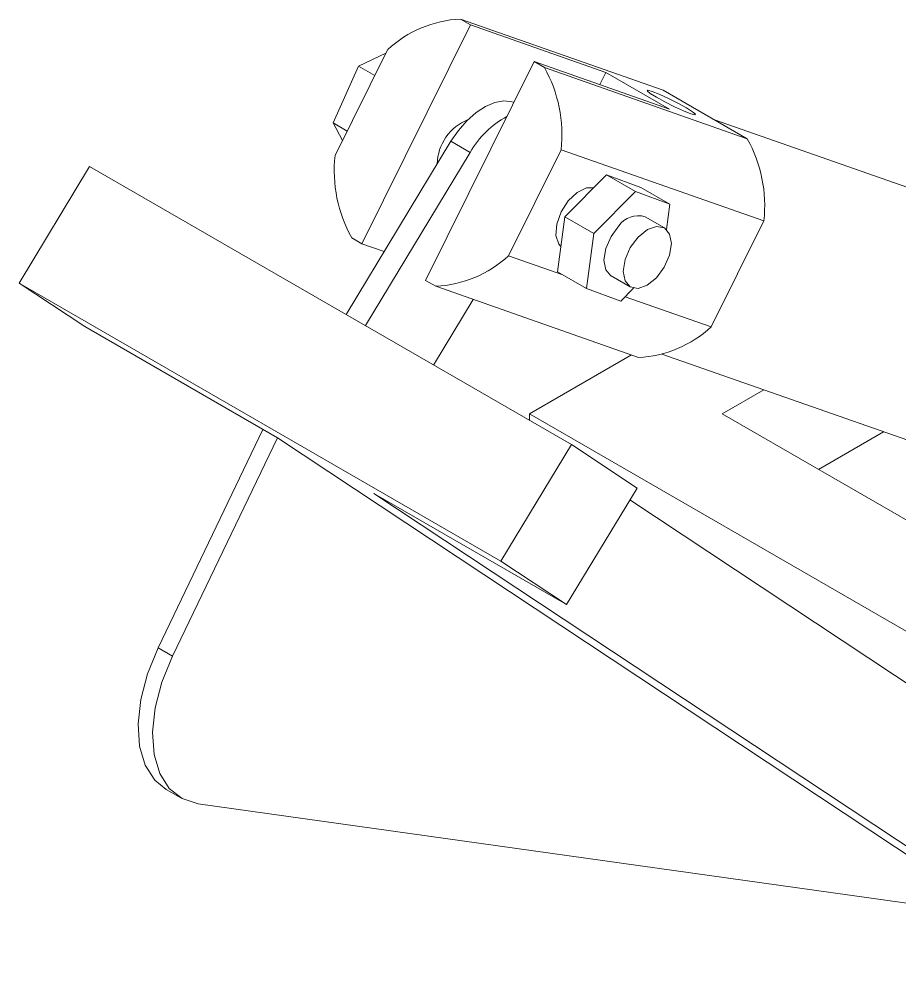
# Model space of a CAD drawing. Header units: millimetres. Extents: x 127 to 2222, y 23 to 864.
# Drawn here: x 1677.27 to 1709.59, y 140 to 174.98 of the extents above; entities that cross this region are included whole.
import ezdxf

# ---------------------------------------------------------------- set-up
doc = ezdxf.new("R2010")
doc.units = ezdxf.units.MM

msp = doc.modelspace()

# ---------------------------------------------------------------- linework, layer by layer
at = {"color": 7, "linetype": 'Continuous', "lineweight": 15}
for p, q in [((1693.465, 174.975), (1693.84, 174.759)), ((1700.905, 172.364), (1693.465, 174.975)), ((1689.852, 166.73), (1693.84, 174.759)), ((1693.84, 174.759), (1698.8, 173.018)), ((1688.865, 169.964), (1690.796, 173.852)), ((1689.732, 173.249), (1690.734, 173.728)), ((1688.796, 171.163), (1689.732, 173.249)), ((1689.732, 173.249), (1690.326, 172.906)), ((1692.186, 165.383), (1696.173, 173.412)), ((1696.173, 173.412), (1696.547, 173.196)), ((1701.133, 171.671), (1696.173, 173.412)), ((1703.988, 170.585), (1696.547, 173.196)), ((1698.576, 172.569), (1698.8, 173.018)), ((1698.8, 173.018), (1701.133, 171.671)), ((1700.905, 172.364), (1703.988, 170.585)), ((1688.796, 171.163), (1689.313, 170.865)), ((1689.139, 170.515), (1688.796, 171.163)), ((1722.569, 164.334), (1702.79, 171.276)), ((1693.117, 170.488), (1689.27, 164.13)), ((1693.824, 170.08), (1693.117, 170.488)), ((1693.824, 170.08), (1689.977, 163.722)), ((1697.16, 170.179), (1695.229, 166.29)), ((1704.6, 167.567), (1697.16, 170.179)), ((1679.859, 169.562), (1677.272, 165.286)), ((1697.537, 159.357), (1679.859, 169.562)), ((1698.825, 169.261), (1697.296, 167.719)), ((1698.825, 169.261), (1699.886, 168.649)), ((1700.085, 168.788), (1698.825, 169.261)), ((1699.886, 168.649), (1698.356, 167.106)), ((1701.146, 168.176), (1699.886, 168.649)), ((1700.085, 168.788), (1701.146, 168.176)), ((1701.022, 167.253), (1701.146, 168.176)), ((1697.296, 167.719), (1697.025, 165.703)), ((1697.296, 167.719), (1698.356, 167.106)), ((1700.948, 167.308), (1700.241, 167.716)), ((1704.6, 167.567), (1702.669, 163.678)), ((1689.852, 166.73), (1689.478, 166.946)), ((1698.356, 167.106), (1698.086, 165.091)), ((1689.852, 166.73), (1690.669, 166.443)), ((1697.218, 165.592), (1695.229, 166.29)), ((1697.025, 165.703), (1698.086, 165.091)), ((1698.991, 165.551), (1699.698, 165.143)), ((1694.949, 155.081), (1677.272, 165.286)), ((1677.272, 165.286), (1679.681, 163.69)), ((1692.56, 165.167), (1692.186, 165.383)), ((1700, 162.555), (1692.56, 165.167)), ((1698.086, 165.091), (1699.346, 164.618)), ((1699.346, 164.618), (1699.82, 165.096)), ((1702.669, 163.678), (1699.513, 164.786)), ((1693.935, 164.684), (1692.478, 162.277)), ((1686.752, 159.608), (1679.681, 163.69)), ((1695.996, 160.486), (1699.74, 162.647)), ((1700.858, 162.681), (1719.671, 156.078)), ((1703.067, 160.486), (1704.597, 161.369)), ((1695.996, 160.486), (1717.21, 148.24)), ((1695.996, 160.486), (1695.996, 160.247)), ((1703.067, 160.486), (1717.21, 152.322)), ((1682.37, 151.896), (1686.222, 159.914)), ((1686.222, 159.914), (1686.752, 159.608)), ((1682.9, 151.589), (1686.752, 159.608)), ((1713.257, 142.043), (1686.752, 159.608)), ((1706.604, 158.445), (1708.995, 159.825)), ((1697.537, 159.357), (1694.949, 155.081)), ((1697.537, 159.357), (1699.946, 157.76)), ((1699.946, 157.76), (1697.359, 153.484)), ((1697.359, 153.484), (1690.288, 157.567)), ((1716.792, 140.002), (1690.288, 157.567)), ((1719.38, 144.278), (1699.685, 157.329)), ((1694.949, 155.081), (1697.359, 153.484)), ((1682.37, 151.896), (1682.9, 151.589)), ((1682.674, 146.698), (1683.204, 146.392)), ((1713.257, 142.043), (1683.838, 146.177))]:
    msp.add_line(p, q, dxfattribs=at)
at = {"color": 7, "linetype": 'Continuous', "lineweight": 15, "flags": 128}
for points in [[(1701.914, 171.502), (1702.071, 171.459), (1702.096, 171.484), (1701.986, 171.575), (1701.758, 171.716), (1701.445, 171.887), (1701.096, 172.062), (1700.764, 172.213), (1700.499, 172.318), (1700.342, 172.361), (1700.317, 172.335), (1700.427, 172.245), (1700.655, 172.103), (1700.968, 171.932), (1701.317, 171.758), (1701.649, 171.607), (1701.914, 171.502)], [(1693.117, 170.488), (1693.392, 170.89), (1693.704, 171.246), (1694.038, 171.541), (1694.384, 171.766), (1694.728, 171.911), (1695.056, 171.971), (1695.355, 171.942), (1695.432, 171.919)], [(1698.351, 168.783), (1698.096, 168.777), (1697.752, 168.613), (1697.424, 168.304), (1697.159, 167.896), (1697, 167.45), (1696.969, 167.036), (1697.073, 166.716), (1697.149, 166.626)], [(1699.278, 167.382), (1698.991, 166.995), (1698.8, 166.554), (1698.732, 166.124), (1698.799, 165.772), (1698.99, 165.551), (1698.991, 165.551)], [(1700.66, 165.477), (1700.947, 165.863), (1701.139, 166.305), (1701.207, 166.734), (1701.14, 167.086), (1700.948, 167.307), (1700.662, 167.363), (1700.324, 167.246), (1699.985, 166.974), (1699.698, 166.587), (1699.507, 166.145), (1699.439, 165.716), (1699.506, 165.364), (1699.697, 165.143), (1699.984, 165.087), (1700.322, 165.204), (1700.66, 165.477)], [(1682.674, 146.698), (1682.25, 147.044), (1681.902, 147.592), (1681.695, 148.289), (1681.64, 149.105), (1681.737, 150.005), (1681.984, 150.948), (1682.37, 151.896)], [(1683.838, 146.177), (1683.256, 146.363), (1682.781, 146.738), (1682.432, 147.286), (1682.226, 147.983), (1682.17, 148.799), (1682.268, 149.699), (1682.515, 150.642), (1682.9, 151.589)]]:
    msp.add_lwpolyline(points, dxfattribs=at)
at = {"color": 7, "linetype": 'Continuous', "lineweight": 15}
for centre, radius, start, end in [((1693.676, 170.742), 4.239, 92.8501, 132.7915), ((1692.13, 170.728), 5.06, 353.7649, 29.1941), ((1696.76, 168.428), 3.369, 118.0843, 150.6284), ((1694.404, 169.623), 1.789, 111.6201, 178.8411), ((1699.571, 168.117), 5.06, 353.7643, 29.1956), ((1693.895, 169.414), 5.06, 173.7662, 209.1938), ((1699.983, 166.905), 0.851, 72.3728, 145.9108), ((1692.349, 169.4), 4.239, 272.8499, 312.7913), ((1699.79, 166.789), 4.239, 272.8496, 312.7915)]:
    msp.add_arc(centre, radius, start, end, dxfattribs=at)

doc.saveas('drawing.dxf')
